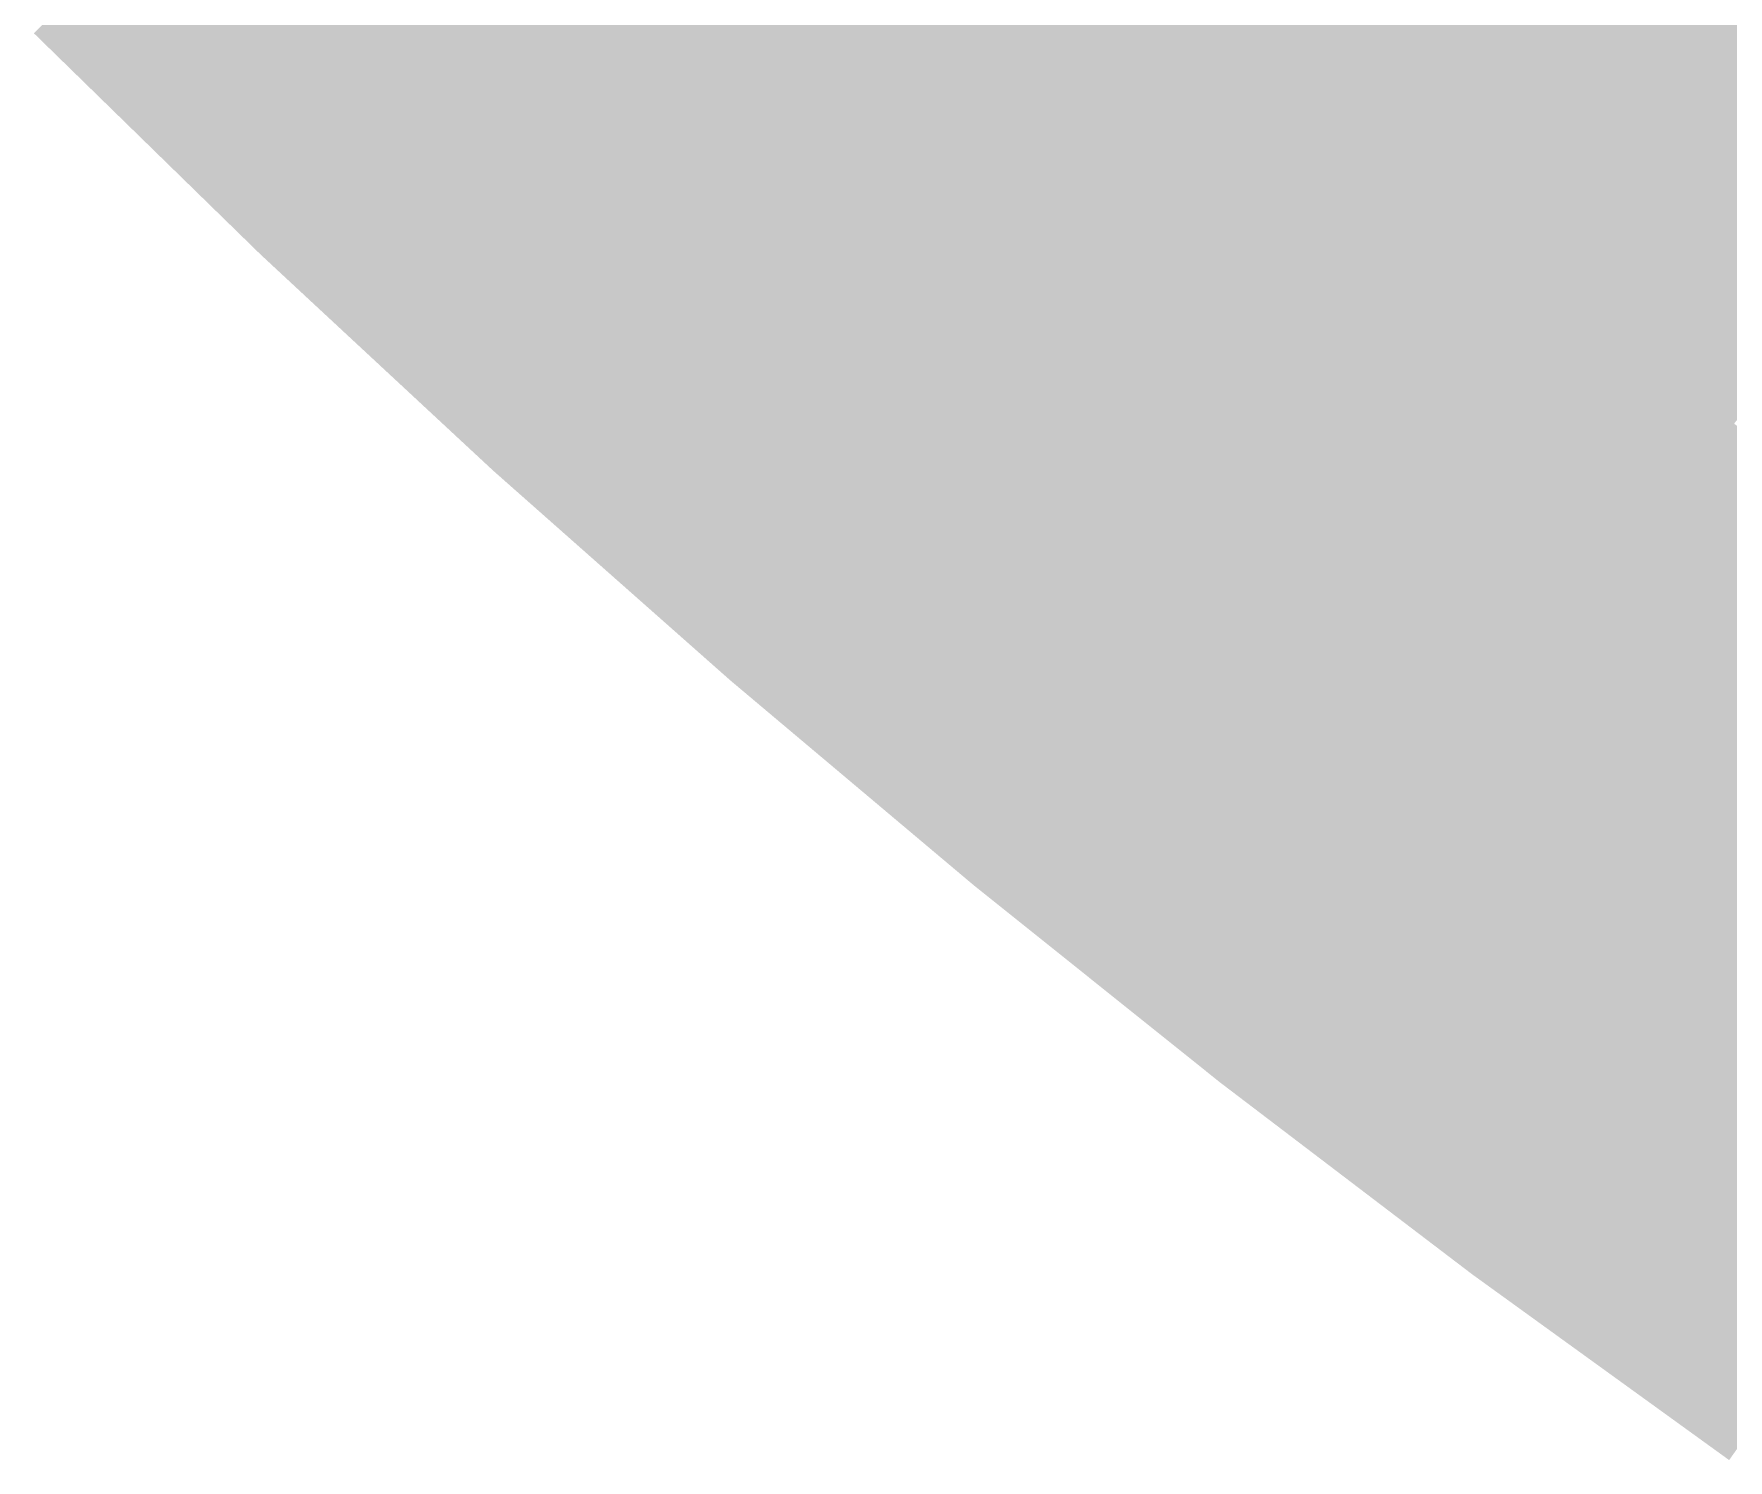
# Model space of a CAD drawing. Header units: inches. Extents: x -266 to 784, y -170 to 213.
# Drawn here: x -120.21 to -97.9, y -138.99 to -120.22 of the extents above; entities that cross this region are included whole.
import ezdxf

# ---------------------------------------------------------------- set-up
doc = ezdxf.new("R2010")
doc.units = ezdxf.units.IN
doc.header["$MEASUREMENT"] = 0

msp = doc.modelspace()

# ---------------------------------------------------------------- linework, layer by layer
at = {"color": 168, "true_color": 0x0a0c14}
for points in [[(-113.77419, -119.500769), (-114.46373, -120.225016), (-116.672619, -116.672619), (-117.379726, -117.379726)], [(-110.807228, -122.256936), (-111.478787, -122.997887), (-113.77419, -119.500769), (-114.46373, -120.225016)], [(-107.773519, -124.93946), (-108.426692, -125.696669), (-110.807228, -122.256936), (-111.478787, -122.997887)]]:
    msp.add_solid(points, dxfattribs=at)
at = {"color": 179, "true_color": 0x191d32}
for points in [[(-103.201309, -119.638998), (-103.854482, -120.396207), (-106.106315, -117.070278), (-106.777874, -117.811229)], [(-100.234139, -122.135652), (-100.868532, -122.908662), (-103.201309, -119.638998), (-103.854482, -120.396207)]]:
    msp.add_solid(points, dxfattribs=at)
at = {"color": 168, "true_color": 0x101421}
msp.add_solid([(-108.792551, -120.034082), (-109.46411, -120.775033), (-111.705568, -117.328027), (-112.395109, -118.052275)], dxfattribs=at)
at = {"color": 168, "true_color": 0x080a10}
msp.add_solid([(-114.46373, -120.225016), (-115.153271, -120.949263), (-117.379726, -117.379726), (-118.086832, -118.086832)], dxfattribs=at)
at = {"color": 179, "true_color": 0x1f243f}
msp.add_solid([(-98.330959, -119.81662), (-98.965352, -120.589631), (-101.241791, -117.367371), (-101.894964, -118.12458)], dxfattribs=at)
at = {"color": 179, "true_color": 0x161b2e}
msp.add_solid([(-103.854482, -120.396207), (-104.507655, -121.153415), (-106.777874, -117.811229), (-107.449433, -118.55218)], dxfattribs=at)
at = {"color": 178, "true_color": 0x05070c}
for points in [[(-115.153271, -120.949263), (-115.842812, -121.67351), (-118.086832, -118.086832), (-118.793939, -118.793939)], [(-112.150345, -123.738838), (-112.821904, -124.479789), (-115.153271, -120.949263), (-115.842812, -121.67351)], [(-109.079865, -126.453877), (-109.733038, -127.211086), (-112.150345, -123.738838), (-112.821904, -124.479789)]]:
    msp.add_solid(points, dxfattribs=at)
at = {"color": 168, "true_color": 0x0e111d}
for points in [[(-109.46411, -120.775033), (-110.135669, -121.515985), (-112.395109, -118.052275), (-113.084649, -118.776522)], [(-106.467173, -123.425042), (-107.120346, -124.182251), (-109.46411, -120.775033), (-110.135669, -121.515985)]]:
    msp.add_solid(points, dxfattribs=at)
at = {"color": 179, "true_color": 0x1d223b}
msp.add_solid([(-98.965352, -120.589631), (-99.599746, -121.362641), (-101.894964, -118.12458), (-102.548136, -118.881789)], dxfattribs=at)
at = {"color": 168, "true_color": 0x14182a}
for points in [[(-104.507655, -121.153415), (-105.160828, -121.910624), (-107.449433, -118.55218), (-108.120992, -119.293131)], [(-101.502925, -123.681673), (-102.137319, -124.454683), (-104.507655, -121.153415), (-105.160828, -121.910624)]]:
    msp.add_solid(points, dxfattribs=at)
at = {"color": 178, "true_color": 0x030408}
for points in [[(-115.842812, -121.67351), (-116.532352, -122.397757), (-118.793939, -118.793939), (-119.501046, -119.501046)], [(-112.821904, -124.479789), (-113.493463, -125.22074), (-115.842812, -121.67351), (-116.532352, -122.397757)], [(-109.733038, -127.211086), (-110.38621, -127.968295), (-112.821904, -124.479789), (-113.493463, -125.22074)], [(-106.578072, -129.865756), (-107.212465, -130.638767), (-109.733038, -127.211086), (-110.38621, -127.968295)], [(-103.358907, -132.4422), (-103.974139, -133.230546), (-106.578072, -129.865756), (-107.212465, -130.638767)], [(-100.077483, -134.938865), (-100.673182, -135.742073), (-103.358907, -132.4422), (-103.974139, -133.230546)], [(-96.735776, -137.354249), (-97.311584, -138.171833), (-100.077483, -134.938865), (-100.673182, -135.742073)]]:
    msp.add_solid(points, dxfattribs=at)
at = {"color": 168, "true_color": 0x0c0e19}
for points in [[(-110.135669, -121.515985), (-110.807228, -122.256936), (-113.084649, -118.776522), (-113.77419, -119.500769)], [(-107.120346, -124.182251), (-107.773519, -124.93946), (-110.135669, -121.515985), (-110.807228, -122.256936)], [(-104.040499, -126.773714), (-104.674892, -127.546725), (-107.120346, -124.182251), (-107.773519, -124.93946)], [(-100.897981, -129.288814), (-101.513212, -130.077161), (-104.040499, -126.773714), (-104.674892, -127.546725)]]:
    msp.add_solid(points, dxfattribs=at)
at = {"color": 179, "true_color": 0x1b1f36}
for points in [[(-99.599746, -121.362641), (-100.234139, -122.135652), (-102.548136, -118.881789), (-103.201309, -119.638998)], [(-96.59136, -123.770389), (-97.206591, -124.558736), (-99.599746, -121.362641), (-100.234139, -122.135652)]]:
    msp.add_solid(points, dxfattribs=at)
at = {"color": 179, "true_color": 0x212643}
msp.add_solid([(-94.745665, -121.40535), (-95.360897, -122.193696), (-97.696566, -119.04361), (-98.330959, -119.81662)], dxfattribs=at)
at = {"color": 168, "true_color": 0x121625}
msp.add_solid([(-105.160828, -121.910624), (-105.814001, -122.667833), (-108.120992, -119.293131), (-108.792551, -120.034082)], dxfattribs=at)
at = {"color": 178, "true_color": 0x010203}
for points in [[(-116.532352, -122.397757), (-117.221893, -123.122004), (-119.501046, -119.501046), (-120.208153, -120.208153)], [(-113.493463, -125.22074), (-114.165022, -125.961691), (-116.532352, -122.397757), (-117.221893, -123.122004)], [(-110.38621, -127.968295), (-111.039383, -128.725504), (-113.493463, -125.22074), (-114.165022, -125.961691)]]:
    msp.add_solid(points, dxfattribs=at)
at = {"color": 179, "true_color": 0x1f233f}
msp.add_solid([(-95.360897, -122.193696), (-95.976128, -122.982043), (-98.330959, -119.81662), (-98.965352, -120.589631)], dxfattribs=at)
at = {"color": 178, "true_color": 0x080910}
for points in [[(-111.478787, -122.997887), (-112.150345, -123.738838), (-114.46373, -120.225016), (-115.153271, -120.949263)], [(-108.426692, -125.696669), (-109.079865, -126.453877), (-111.478787, -122.997887), (-112.150345, -123.738838)], [(-105.309285, -128.319735), (-105.943678, -129.092746), (-108.426692, -125.696669), (-109.079865, -126.453877)], [(-102.128444, -130.865507), (-102.743676, -131.653853), (-105.309285, -128.319735), (-105.943678, -129.092746)], [(-98.886085, -133.33245), (-99.481784, -134.135658), (-102.128444, -130.865507), (-102.743676, -131.653853)]]:
    msp.add_solid(points, dxfattribs=at)
at = {"color": 168, "true_color": 0x101321}
for points in [[(-105.814001, -122.667833), (-106.467173, -123.425042), (-108.792551, -120.034082), (-109.46411, -120.775033)], [(-102.771712, -125.227693), (-103.406105, -126.000704), (-105.814001, -122.667833), (-106.467173, -123.425042)]]:
    msp.add_solid(points, dxfattribs=at)
at = {"color": 179, "true_color": 0x161a2e}
for points in [[(-100.868532, -122.908662), (-101.502925, -123.681673), (-103.854482, -120.396207), (-104.507655, -121.153415)], [(-97.821823, -125.347082), (-98.437055, -126.135428), (-100.868532, -122.908662), (-101.502925, -123.681673)]]:
    msp.add_solid(points, dxfattribs=at)
at = {"color": 179, "true_color": 0x1d213b}
msp.add_solid([(-95.976128, -122.982043), (-96.59136, -123.770389), (-98.965352, -120.589631), (-99.599746, -121.362641)], dxfattribs=at)
at = {"color": 168, "true_color": 0x121525}
for points in [[(-102.137319, -124.454683), (-102.771712, -125.227693), (-105.160828, -121.910624), (-105.814001, -122.667833)], [(-99.052286, -126.923775), (-99.667518, -127.712121), (-102.137319, -124.454683), (-102.771712, -125.227693)]]:
    msp.add_solid(points, dxfattribs=at)
at = {"color": 179, "true_color": 0x191c32}
msp.add_solid([(-97.206591, -124.558736), (-97.821823, -125.347082), (-100.234139, -122.135652), (-100.868532, -122.908662)], dxfattribs=at)
at = {"color": 168, "true_color": 0x0e101d}
for points in [[(-103.406105, -126.000704), (-104.040499, -126.773714), (-106.467173, -123.425042), (-107.120346, -124.182251)], [(-100.282749, -128.500468), (-100.897981, -129.288814), (-103.406105, -126.000704), (-104.040499, -126.773714)], [(-97.098987, -130.922828), (-97.694686, -131.726035), (-100.282749, -128.500468), (-100.897981, -129.288814)]]:
    msp.add_solid(points, dxfattribs=at)
at = {"color": 168, "true_color": 0x14172a}
for points in [[(-98.437055, -126.135428), (-99.052286, -126.923775), (-101.502925, -123.681673), (-102.137319, -124.454683)], [(-95.311889, -128.513205), (-95.907588, -129.316413), (-98.437055, -126.135428), (-99.052286, -126.923775)]]:
    msp.add_solid(points, dxfattribs=at)
at = {"color": 168, "true_color": 0x0a0b14}
for points in [[(-104.674892, -127.546725), (-105.309285, -128.319735), (-107.773519, -124.93946), (-108.426692, -125.696669)], [(-101.513212, -130.077161), (-102.128444, -130.865507), (-104.674892, -127.546725), (-105.309285, -128.319735)], [(-98.290385, -132.529243), (-98.886085, -133.33245), (-101.513212, -130.077161), (-102.128444, -130.865507)], [(-95.008352, -134.901494), (-95.58416, -135.719079), (-98.290385, -132.529243), (-98.886085, -133.33245)]]:
    msp.add_solid(points, dxfattribs=at)
at = {"color": 168, "true_color": 0x101221}
for points in [[(-99.667518, -127.712121), (-100.282749, -128.500468), (-102.771712, -125.227693), (-103.406105, -126.000704)], [(-96.503287, -130.11962), (-97.098987, -130.922828), (-99.667518, -127.712121), (-100.282749, -128.500468)]]:
    msp.add_solid(points, dxfattribs=at)
at = {"color": 179, "true_color": 0x16192e}
msp.add_solid([(-94.716189, -127.709997), (-95.311889, -128.513205), (-97.821823, -125.347082), (-98.437055, -126.135428)], dxfattribs=at)
at = {"color": 178, "true_color": 0x05060c}
for points in [[(-105.943678, -129.092746), (-106.578072, -129.865756), (-109.079865, -126.453877), (-109.733038, -127.211086)], [(-102.743676, -131.653853), (-103.358907, -132.4422), (-105.943678, -129.092746), (-106.578072, -129.865756)], [(-99.481784, -134.135658), (-100.077483, -134.938865), (-102.743676, -131.653853), (-103.358907, -132.4422)], [(-96.159968, -136.536664), (-96.735776, -137.354249), (-99.481784, -134.135658), (-100.077483, -134.938865)]]:
    msp.add_solid(points, dxfattribs=at)
at = {"color": 168, "true_color": 0x121425}
msp.add_solid([(-95.907588, -129.316413), (-96.503287, -130.11962), (-99.052286, -126.923775), (-99.667518, -127.712121)], dxfattribs=at)
at = {"color": 178, "true_color": 0x010103}
for points in [[(-107.212465, -130.638767), (-107.846858, -131.411777), (-110.38621, -127.968295), (-111.039383, -128.725504)], [(-103.974139, -133.230546), (-104.58937, -134.018893), (-107.212465, -130.638767), (-107.846858, -131.411777)], [(-100.673182, -135.742073), (-101.268882, -136.54528), (-103.974139, -133.230546), (-104.58937, -134.018893)], [(-97.311584, -138.171833), (-97.887393, -138.989418), (-100.673182, -135.742073), (-101.268882, -136.54528)]]:
    msp.add_solid(points, dxfattribs=at)
at = {"color": 168, "true_color": 0x0c0d19}
for points in [[(-97.694686, -131.726035), (-98.290385, -132.529243), (-100.897981, -129.288814), (-101.513212, -130.077161)], [(-94.432543, -134.083909), (-95.008352, -134.901494), (-97.694686, -131.726035), (-98.290385, -132.529243)]]:
    msp.add_solid(points, dxfattribs=at)
at = {"color": 178, "true_color": 0x080810}
msp.add_solid([(-95.58416, -135.719079), (-96.159968, -136.536664), (-98.886085, -133.33245), (-99.481784, -134.135658)], dxfattribs=at)

doc.saveas('drawing.dxf')
